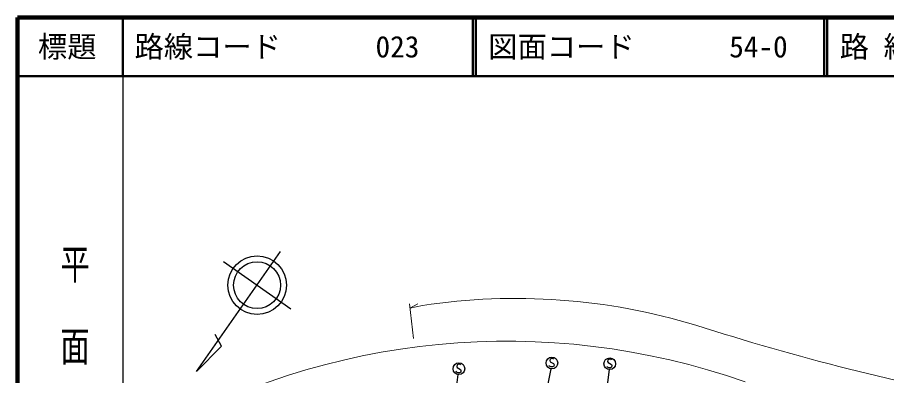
# Model space of a CAD drawing. Units: millimetres, scale not verified. Extents: x 40000 to 680000, y 20000 to 380000.
# Drawn here: x 40000 to 188389, y 318887 to 380000 of the extents above; entities that cross this region are included whole.
import ezdxf
from ezdxf.enums import TextEntityAlignment as Align

# ---------------------------------------------------------------- set-up
doc = ezdxf.new("R2010")
doc.units = ezdxf.units.MM
doc.header["$LTSCALE"] = 1000
for name, color, linetype, lineweight in [('M-BGD-EXST', 7, 'Continuous', 25), ('M-BMK-SRVR', 3, 'Continuous', 25), ('M-STR-HTXT', 7, 'Continuous', 13), ('M-TTL', 2, 'Continuous', 140), ('M-TTL-BAND', 7, 'Continuous', 25), ('M-TTL-LINE', 7, 'Continuous', 50)]:
    doc.layers.add(name, color=color, linetype=linetype, lineweight=lineweight)
doc.layers.add('M-TTL-TXT', color=7, linetype='Continuous')
doc.styles.add('@ＭＳ ゴシック', font='')
doc.styles.add('ＭＳ ゴシック', font='')
doc.styles.get('@ＭＳ ゴシック').set_extended_font_data('@MS Gothic')
doc.styles.get('ＭＳ ゴシック').set_extended_font_data('MS Gothic')

msp = doc.modelspace()

# ---------------------------------------------------------------- linework, layer by layer
at = {"layer": 'M-BGD-EXST'}
for p, q in [((115050, 320700), (115010, 320460)), ((115290, 320820), (115050, 320700)), ((115450, 320820), (115290, 320820)), ((115610, 320780), (115450, 320820)), ((115690, 320700), (115610, 320780)), ((130848, 320484), (130768, 320604)), ((130928, 321684), (130888, 321444)), ((130888, 321444), (130968, 321244)), ((131168, 321804), (130928, 321684)), ((130968, 321244), (131528, 320924)), ((131328, 321804), (131168, 321804)), ((131488, 321764), (131328, 321804)), ((131568, 321684), (131488, 321764)), ((131528, 320924), (131608, 320724)), ((131608, 320724), (131568, 320484)), ((140803, 321543), (140763, 321303)), ((140763, 321303), (140843, 321103)), ((141043, 321663), (140803, 321543)), ((140843, 321103), (141403, 320783)), ((141203, 321663), (141043, 321663)), ((141363, 321623), (141203, 321663)), ((141443, 321543), (141363, 321623)), ((141403, 320783), (141483, 320583)), ((141483, 320583), (141443, 320343)), ((115176, 319069), (112504, 297377)), ((114970, 319500), (114890, 319620)), ((115210, 319380), (114970, 319500)), ((115010, 320460), (115090, 320260)), ((115090, 320260), (115650, 319940)), ((115490, 319380), (115210, 319380)), ((115690, 319500), (115490, 319380)), ((115650, 319940), (115730, 319740)), ((115730, 319740), (115690, 319500)), ((126515, 296972), (131116, 320056)), ((131088, 320364), (130848, 320484)), ((131368, 320364), (131088, 320364)), ((131568, 320484), (131368, 320364)), ((141015, 319914), (137772, 294380)), ((140723, 320343), (140643, 320463)), ((140963, 320223), (140723, 320343)), ((141243, 320223), (140963, 320223)), ((141443, 320343), (141243, 320223))]:
    msp.add_line(p, q, dxfattribs=at)
for centre in [(131248, 321044), (115370, 320060), (141123, 320903)]:
    msp.add_circle(centre, 1000, dxfattribs=at)
at = {"layer": 'M-BMK-SRVR'}
for p, q in [((70594, 319567), (84934, 340046)), ((75185, 338327), (86653, 330297)), ((74855, 323908), (73790, 325875)), ((70594, 319567), (74855, 323908))]:
    msp.add_line(p, q, dxfattribs=at)
for radius in [5000, 4000]:
    msp.add_circle((80919, 334312), radius, dxfattribs=at)
at = {"layer": 'M-STR-HTXT'}
for p, q in [((106955, 331144), (107638, 325237)), ((107003, 330404), (108382, 331129)), ((109172, 330869), (107003, 330404))]:
    msp.add_line(p, q, dxfattribs=at)
for centre, radius, start, end in [((125006, 225660), 106394, 73.16283, 98.55878), ((284001, 726395), 418989, 252.18655, 259.5896), ((123596, 201633), 123118, 70.72428, 120.16141)]:
    msp.add_arc(centre, radius, start, end, dxfattribs=at)
at = {"layer": 'M-TTL'}
for p, q in [((40000, 380000), (40000, 20000)), ((680000, 380000), (40000, 380000))]:
    msp.add_line(p, q, dxfattribs=at)
at = {"layer": 'M-TTL-BAND'}
msp.add_line((58000, 370000), (58000, 20000), dxfattribs=at)
at = {"layer": 'M-TTL-LINE'}
for p, q in [((58000, 380000), (58000, 370000)), ((117750, 380000), (117750, 370000)), ((118250, 380000), (118250, 370000)), ((177750, 380000), (177750, 370000)), ((178250, 380000), (178250, 370000)), ((40000, 370000), (680000, 370000))]:
    msp.add_line(p, q, dxfattribs=at)

# ---------------------------------------------------------------- texts
at = {"layer": 'M-TTL-BAND', "style": '@ＭＳ ゴシック', "width": 1.4}
msp.add_text('平  面  図', height=3666, rotation=270, dxfattribs=at).set_placement((49777, 306475), align=Align.MIDDLE_RIGHT)
at = {"layer": 'M-TTL-TXT', "style": 'ＭＳ ゴシック'}
msp.add_text('標題', height=3666, dxfattribs=at).set_placement((48500, 375000), align=Align.MIDDLE_CENTER)
for s, p in [('路線コード', (60000, 375000)), ('図面コード', (120380, 375000)), ('路 線 名', (180380, 375000)), ('023', (101142, 375000)), ('54-0', (161521, 375000))]:
    msp.add_text(s, height=3666, dxfattribs=at).set_placement(p, align=Align.MIDDLE_LEFT)

doc.saveas('drawing.dxf')
